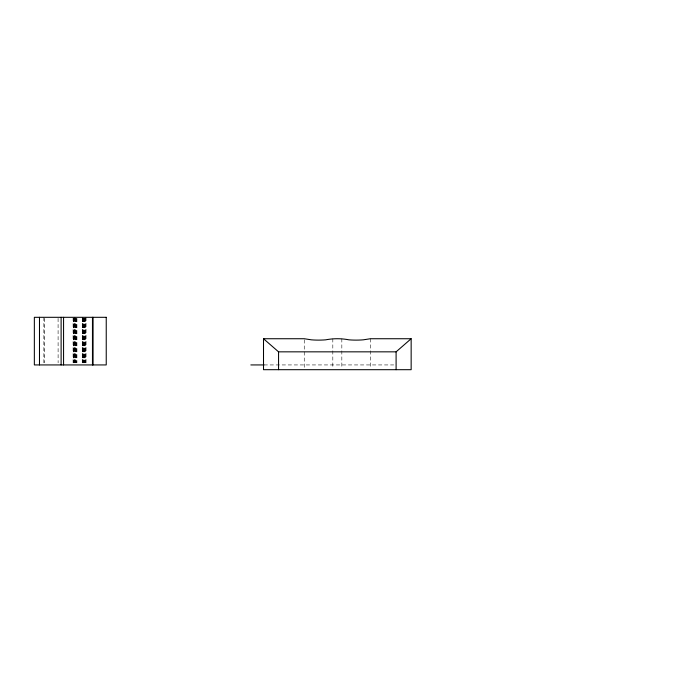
<?xml version="1.0" encoding="UTF-8"?>
<svg xmlns="http://www.w3.org/2000/svg" width="687" height="687" viewBox="0 0 687 687"><rect width="100%" height="100%" fill="white"/><g stroke="black" fill="none" stroke-linecap="round" stroke-linejoin="round"><path stroke-width="0.52" stroke-dasharray="3.44 2.58" d="M264.057 364.934L393.72 364.934M370.413 338.734L370.413 368.627M341.834 338.734L341.834 368.627M332.817 338.734L332.817 368.627M304.247 339.807L304.247 368.627M86.081 317.308L86.081 362.813M85.506 318.364L85.506 362.813M85.197 317.308L85.197 362.813M84.87 318.364L84.87 362.813M84.535 318.364L84.535 362.813M84.209 318.364L84.209 362.813M83.883 317.308L83.883 362.813M83.574 318.364L83.574 362.813M83.29 318.364L83.29 362.813M83.024 318.364L83.024 362.813M82.801 318.364L82.801 362.813M82.603 317.308L82.603 362.813M82.449 318.364L82.449 362.813M82.242 317.308L82.242 362.813M76.935 318.364L76.935 362.813M76.36 318.364L76.36 362.813M76.042 318.364L76.042 362.813M75.716 317.308L75.716 362.813M75.381 318.364L75.381 362.813M75.055 318.364L75.055 362.813M74.737 318.364L74.737 362.813M74.428 317.308L74.428 362.813M74.136 317.308L74.136 362.813M73.878 318.364L73.878 362.813M73.646 318.364L73.646 362.813M73.449 318.364L73.449 362.813M73.294 318.364L73.294 362.813M73.088 317.308L73.088 362.813M58.086 318.364L58.112 362.813M44.251 318.364L44.251 362.813M43.874 317.308L43.874 362.813"/><path stroke-width="1.03" d="M263.507 338.734L278.561 351.838L396.098 351.838L411.152 338.734L411.152 369.692L263.507 369.692L263.507 338.734L304.247 338.734L311.391 339.833A14.161 2.095 0 0 0 325.672 339.833C333.401 338.356 341.259 338.356 348.979 339.833A14.161 2.095 0 0 0 363.268 339.833L370.413 338.734L411.152 338.734M250.832 364.934L264.057 364.934M396.098 351.838L396.098 369.692M278.561 351.838L278.561 369.692M93.071 317.308L93.071 364.934M92.47 317.308L92.47 364.934M63.565 317.308L63.565 364.934M61.117 317.308L61.117 364.934M39.485 317.308L39.485 364.934M106.236 317.308L34.35 317.308L34.35 364.934L106.236 364.934L106.236 317.308"/></g></svg>
